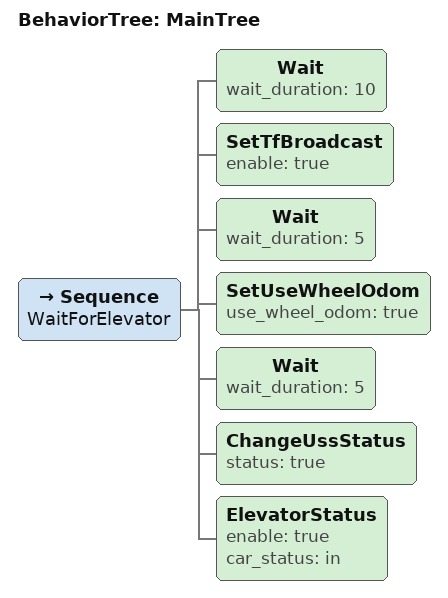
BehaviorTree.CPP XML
<root main_tree_to_execute="MainTree">
  <BehaviorTree ID="MainTree">
    <Sequence name="WaitForElevator">
      <!-- 使用默认参数 -->
      <Wait wait_duration="10"/>
      <SetTfBroadcast enable="true" />
      <Wait wait_duration="5"/>
      <SetUseWheelOdom use_wheel_odom="true"/>
      <Wait wait_duration="5"/>
      <ChangeUssStatus status="true"/>
      <ElevatorStatus enable="true"
                     car_status="in"/>
    </Sequence>
  </BehaviorTree>
</root>
